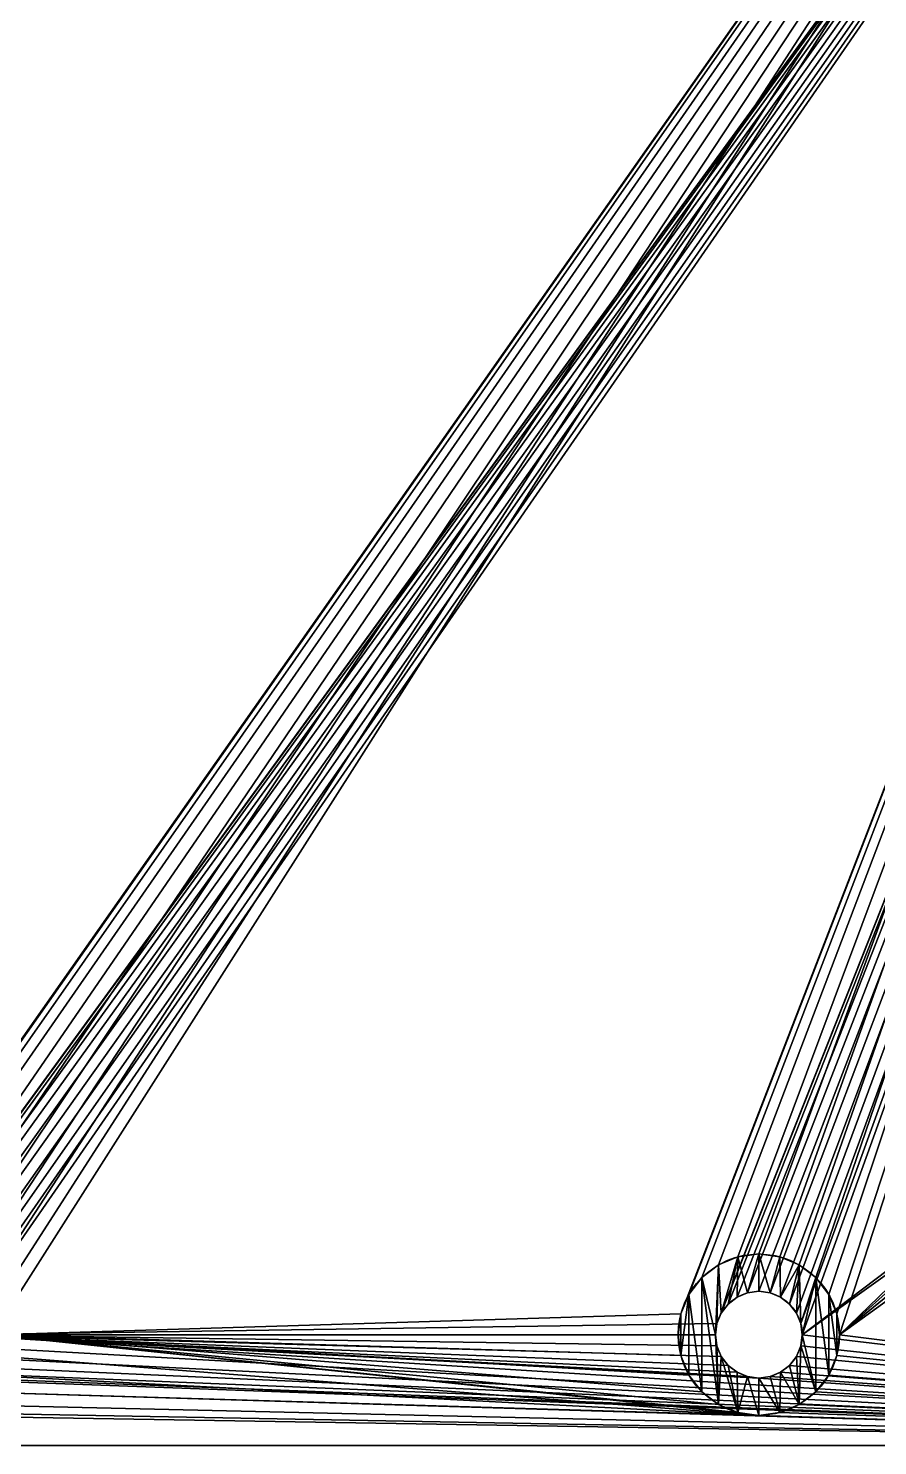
# Model space of a CAD drawing. Extents: x 0 to 178, y 0 to 140.
# Drawn here: x 93.8 to 135.9, y 0 to 70.2 of the extents above; entities that cross this region are included whole.
import ezdxf

# ---------------------------------------------------------------- set-up
doc = ezdxf.new("R2010")
doc.units = 0
doc.header["$LTSCALE"] = 25.4
doc.layers.get('0').update_dxf_attribs({"linetype": 'CONTINUOUS'})

# ---------------------------------------------------------------- blocks, each defined once
blk = doc.blocks.new('DIFFERENZA_13')
at = {"color": 0}
for p, q in [((128.965, 9.364), (128.965, 9.364, 3)), ((128.965, 9.364), (128.965, 9.364, 3)), ((130, 9.5), (130, 9.5, 3)), ((130, 9.5), (130, 9.5, 3)), ((131.035, 9.364), (131.035, 9.364, 3)), ((131.035, 9.364), (131.035, 9.364, 3)), ((128, 8.964), (128, 8.964, 3)), ((128, 8.964), (128, 8.964, 3)), ((132, 8.964), (132, 8.964, 3)), ((132, 8.964), (132, 8.964, 3)), ((127.172, 8.328), (127.172, 8.328, 3)), ((127.172, 8.328), (127.172, 8.328, 3)), ((132.828, 8.328), (132.828, 8.328, 3)), ((132.828, 8.328), (132.828, 8.328, 3)), ((126.536, 7.5), (126.536, 7.5, 3)), ((126.536, 7.5), (126.536, 7.5, 3)), ((128.48, 7.02, 3), (128.925, 7.362, 3)), ((128.48, 7.02, 3), (128.925, 7.362, 3)), ((128.925, 7.362, 3), (129.444, 7.577, 3)), ((128.925, 7.362, 3), (129.444, 7.577, 3)), ((128.925, 7.362, 6), (128.925, 7.362, 3)), ((128.925, 7.362, 6), (128.925, 7.362, 3)), ((129.444, 7.577, 3), (130, 7.65, 3)), ((129.444, 7.577, 3), (130, 7.65, 3)), ((129.444, 7.577, 6), (129.444, 7.577, 3)), ((129.444, 7.577, 6), (129.444, 7.577, 3)), ((130, 7.65, 6), (130, 7.65, 3)), ((130, 7.65, 6), (130, 7.65, 3)), ((130, 7.65, 3), (130.556, 7.577, 3)), ((130, 7.65, 3), (130.556, 7.577, 3)), ((130.556, 7.577, 6), (130.556, 7.577, 3)), ((130.556, 7.577, 3), (131.075, 7.362, 3)), ((130.556, 7.577, 6), (130.556, 7.577, 3)), ((130.556, 7.577, 3), (131.075, 7.362, 3)), ((131.075, 7.362, 6), (131.075, 7.362, 3)), ((131.075, 7.362, 3), (131.52, 7.02, 3)), ((131.075, 7.362, 6), (131.075, 7.362, 3)), ((131.075, 7.362, 3), (131.52, 7.02, 3)), ((133.464, 7.5), (133.464, 7.5, 3)), ((133.464, 7.5), (133.464, 7.5, 3)), ((126.136, 6.535), (126.136, 6.535, 3)), ((126.136, 6.535), (126.136, 6.535, 3)), ((127.923, 6.056, 3), (128.138, 6.575, 3)), ((127.923, 6.056, 3), (128.138, 6.575, 3)), ((128.138, 6.575, 3), (128.48, 7.02, 3)), ((128.138, 6.575, 3), (128.48, 7.02, 3)), ((128.138, 6.575, 6), (128.138, 6.575, 3)), ((128.138, 6.575, 6), (128.138, 6.575, 3)), ((128.48, 7.02, 6), (128.48, 7.02, 3)), ((128.48, 7.02, 6), (128.48, 7.02, 3)), ((131.52, 7.02, 6), (131.52, 7.02, 3)), ((131.52, 7.02, 6), (131.52, 7.02, 3)), ((131.52, 7.02, 3), (131.862, 6.575, 3)), ((131.52, 7.02, 3), (131.862, 6.575, 3)), ((131.862, 6.575, 6), (131.862, 6.575, 3)), ((131.862, 6.575, 6), (131.862, 6.575, 3)), ((131.862, 6.575, 3), (132.077, 6.056, 3)), ((131.862, 6.575, 3), (132.077, 6.056, 3)), ((133.864, 6.535), (133.864, 6.535, 3)), ((133.864, 6.535), (133.864, 6.535, 3)), ((127.85, 5.5, 3), (127.923, 6.056, 3)), ((127.85, 5.5, 3), (127.923, 6.056, 3)), ((127.923, 6.056, 6), (127.923, 6.056, 3)), ((127.923, 6.056, 6), (127.923, 6.056, 3)), ((132.077, 6.056, 6), (132.077, 6.056, 3)), ((132.077, 6.056, 3), (132.15, 5.5, 3)), ((132.077, 6.056, 6), (132.077, 6.056, 3)), ((132.077, 6.056, 3), (132.15, 5.5, 3)), ((126, 5.5), (126, 5.5, 3)), ((126, 5.5), (126, 5.5, 3)), ((127.85, 5.5, 6), (127.85, 5.5, 3)), ((127.923, 4.944, 3), (127.85, 5.5, 3)), ((127.85, 5.5, 6), (127.85, 5.5, 3)), ((127.923, 4.944, 3), (127.85, 5.5, 3)), ((127.923, 4.944, 6), (127.923, 4.944, 3)), ((128.138, 4.425, 3), (127.923, 4.944, 3)), ((127.923, 4.944, 6), (127.923, 4.944, 3)), ((128.138, 4.425, 3), (127.923, 4.944, 3)), ((132.077, 4.944, 3), (131.862, 4.425, 3)), ((132.077, 4.944, 3), (131.862, 4.425, 3)), ((132.15, 5.5, 3), (132.077, 4.944, 3)), ((132.15, 5.5, 3), (132.077, 4.944, 3)), ((132.077, 4.944, 6), (132.077, 4.944, 3)), ((132.077, 4.944, 6), (132.077, 4.944, 3)), ((132.15, 5.5, 6), (132.15, 5.5, 3)), ((132.15, 5.5, 6), (132.15, 5.5, 3)), ((134, 5.5), (134, 5.5, 3)), ((134, 5.5), (134, 5.5, 3)), ((126.136, 4.465), (126.136, 4.465, 3)), ((126.136, 4.465), (126.136, 4.465, 3)), ((128.138, 4.425, 6), (128.138, 4.425, 3)), ((128.48, 3.98, 3), (128.138, 4.425, 3)), ((128.138, 4.425, 6), (128.138, 4.425, 3)), ((128.48, 3.98, 3), (128.138, 4.425, 3)), ((131.862, 4.425, 3), (131.52, 3.98, 3)), ((131.862, 4.425, 3), (131.52, 3.98, 3)), ((131.862, 4.425, 6), (131.862, 4.425, 3)), ((131.862, 4.425, 6), (131.862, 4.425, 3)), ((133.864, 4.465), (133.864, 4.465, 3)), ((133.864, 4.465), (133.864, 4.465, 3)), ((128.925, 3.638, 3), (128.48, 3.98, 3)), ((128.48, 3.98, 6), (128.48, 3.98, 3)), ((128.48, 3.98, 6), (128.48, 3.98, 3)), ((128.925, 3.638, 3), (128.48, 3.98, 3)), ((129.444, 3.423, 3), (128.925, 3.638, 3)), ((128.925, 3.638, 6), (128.925, 3.638, 3)), ((128.925, 3.638, 6), (128.925, 3.638, 3)), ((129.444, 3.423, 3), (128.925, 3.638, 3)), ((131.075, 3.638, 3), (130.556, 3.423, 3)), ((131.075, 3.638, 3), (130.556, 3.423, 3)), ((131.52, 3.98, 3), (131.075, 3.638, 3)), ((131.52, 3.98, 3), (131.075, 3.638, 3)), ((131.075, 3.638, 6), (131.075, 3.638, 3)), ((131.075, 3.638, 6), (131.075, 3.638, 3)), ((131.52, 3.98, 6), (131.52, 3.98, 3)), ((131.52, 3.98, 6), (131.52, 3.98, 3)), ((126.536, 3.5), (126.536, 3.5, 3)), ((126.536, 3.5), (126.536, 3.5, 3)), ((130, 3.35, 3), (129.444, 3.423, 3)), ((129.444, 3.423, 6), (129.444, 3.423, 3)), ((129.444, 3.423, 6), (129.444, 3.423, 3)), ((130, 3.35, 3), (129.444, 3.423, 3)), ((130.556, 3.423, 3), (130, 3.35, 3)), ((130.556, 3.423, 3), (130, 3.35, 3)), ((130, 3.35, 6), (130, 3.35, 3)), ((130, 3.35, 6), (130, 3.35, 3)), ((130.556, 3.423, 6), (130.556, 3.423, 3)), ((130.556, 3.423, 6), (130.556, 3.423, 3)), ((133.464, 3.5), (133.464, 3.5, 3)), ((133.464, 3.5), (133.464, 3.5, 3)), ((127.172, 2.672), (127.172, 2.672, 3)), ((127.172, 2.672), (127.172, 2.672, 3)), ((132.828, 2.672), (132.828, 2.672, 3)), ((132.828, 2.672), (132.828, 2.672, 3)), ((128, 2.036), (128, 2.036, 3)), ((128, 2.036), (128, 2.036, 3)), ((128.965, 1.636), (128.965, 1.636, 3)), ((128.965, 1.636), (128.965, 1.636, 3)), ((130, 1.5), (130, 1.5, 3)), ((130, 1.5), (130, 1.5, 3)), ((131.035, 1.636), (131.035, 1.636, 3)), ((131.035, 1.636), (131.035, 1.636, 3)), ((132, 2.036), (132, 2.036, 3)), ((132, 2.036), (132, 2.036, 3)), ((0, 0, 6), (178, 0, 6)), ((0, 0), (178, 0)), ((0, 0, 6), (178, 0, 6)), ((0, 0), (178, 0))]:
    blk.add_line(p, q, dxfattribs=at)
for centre, radius in [((130, 5.5), 4), ((130, 5.5, 3), 4), ((130, 5.5), 4), ((130, 5.5, 3), 4), ((130, 5.5), 4), ((130, 5.5, 3), 4), ((130, 5.5), 4), ((130, 5.5, 3), 4), ((130, 5.5, 3), 4), ((130, 5.5), 4), ((130, 5.5, 3), 4), ((130, 5.5), 4), ((130, 5.5, 3), 4), ((130, 5.5), 4), ((130, 5.5, 3), 4), ((130, 5.5), 4), ((130, 5.5, 3), 4), ((130, 5.5), 4), ((130, 5.5, 3), 4), ((130, 5.5), 4), ((130, 5.5, 3), 4), ((130, 5.5), 4), ((130, 5.5, 3), 4), ((130, 5.5), 4), ((130, 5.5, 3), 4), ((130, 5.5), 4), ((130, 5.5, 3), 4), ((130, 5.5), 4), ((130, 5.5, 3), 4), ((130, 5.5), 4), ((130, 5.5, 3), 4), ((130, 5.5), 4), ((130, 5.5, 3), 4), ((130, 5.5), 4), ((130, 5.5, 3), 4), ((130, 5.5), 4), ((130, 5.5, 3), 4), ((130, 5.5), 4), ((130, 5.5, 3), 4), ((130, 5.5), 4), ((130, 5.5, 3), 4), ((130, 5.5), 4), ((130, 5.5, 3), 4), ((130, 5.5), 4), ((130, 5.5, 3), 4), ((130, 5.5), 4), ((130, 5.5, 3), 4), ((130, 5.5), 4), ((130, 5.5, 3), 4), ((130, 5.5), 4), ((130, 5.5, 6), 2.15), ((130, 5.5, 6), 2.15), ((130, 5.5, 6), 2.15), ((130, 5.5, 6), 2.15), ((130, 5.5, 6), 2.15), ((130, 5.5, 6), 2.15), ((130, 5.5, 6), 2.15), ((130, 5.5, 6), 2.15), ((130, 5.5, 6), 2.15), ((130, 5.5, 6), 2.15), ((130, 5.5, 6), 2.15), ((130, 5.5, 6), 2.15), ((130, 5.5, 6), 2.15), ((130, 5.5, 6), 2.15), ((130, 5.5, 6), 2.15), ((130, 5.5, 6), 2.15), ((130, 5.5, 6), 2.15), ((130, 5.5, 6), 2.15), ((130, 5.5, 6), 2.15), ((130, 5.5, 6), 2.15), ((130, 5.5, 6), 2.15), ((130, 5.5, 6), 2.15), ((130, 5.5, 6), 2.15), ((130, 5.5, 6), 2.15), ((130, 5.5, 6), 2.15)]:
    blk.add_circle(centre, radius, dxfattribs=at)
mesh = blk.add_polyface(dxfattribs=at)
corners = [(0, 140.5), (16.79, 52.2), (0, 0), (17.639, 54.25), (18.99, 56.01), (20.75, 57.361), (178, 140.5), (16.5, 50), (22.8, 58.21), (25, 58.5), (27.2, 58.21), (29.25, 57.361), (31.01, 56.01), (32.361, 54.25), (33.21, 52.2), (33.5, 50), (84.536, 7.5), (84.136, 6.535), (84, 5.5), (85.172, 8.328), (86, 8.964), (86.965, 9.364), (88, 9.5), (89.035, 9.364), (90, 8.964), (90.828, 8.328), (91.464, 7.5), (91.864, 6.535), (92, 5.5), (126.136, 6.535), (126, 5.5), (126.536, 7.5), (127.172, 8.328), (128, 8.964), (128.965, 9.364), (130, 9.5), (131.035, 9.364), (132, 8.964), (132.828, 8.328), (133.464, 7.5), (133.864, 6.535), (134, 5.5), (162.79, 33.3), (162.5, 31.1), (163.639, 35.35), (164.99, 37.11), (166.75, 38.461), (168.8, 39.31), (171, 39.6), (178, 39.6), (88, 1.5), (178, 0), (86.965, 1.636), (86, 2.036), (20.75, 42.639), (18.99, 43.99), (17.639, 45.75), (16.79, 47.8), (22.8, 41.79), (25, 41.5), (27.2, 41.79), (29.25, 42.639), (31.01, 43.99), (85.172, 2.672), (32.361, 45.75), (33.21, 47.8), (84.536, 3.5), (84.136, 4.465), (89.035, 1.636), (90, 2.036), (90.828, 2.672), (130, 1.5), (91.464, 3.5), (91.864, 4.465), (128.965, 1.636), (128, 2.036), (127.172, 2.672), (126.536, 3.5), (126.136, 4.465), (131.035, 1.636), (132, 2.036), (132.828, 2.672), (133.464, 3.5), (133.864, 4.465), (163.639, 26.85), (162.79, 28.9), (164.99, 25.09), (166.75, 23.739), (168.8, 22.89), (171, 22.6), (178, 22.6)]
mesh.append_faces([[corners[k] for k in face] for face in [(48, 6, 49), (51, 89, 90)]], dxfattribs={"vtx0": -1, "color": 0})
mesh.append_faces([[corners[k] for k in face] for face in [(0, 1, 2), (1, 0, 3), (3, 0, 4), (4, 0, 5), (5, 6, 8), (8, 6, 9), (9, 6, 10), (10, 6, 11), (11, 6, 12), (12, 6, 13), (13, 6, 14), (14, 6, 15), (16, 6, 19), (19, 6, 20), (20, 6, 21), (21, 6, 22), (22, 6, 23), (23, 6, 24), (24, 6, 25), (25, 6, 26), (26, 6, 27), (27, 6, 28), (29, 6, 31), (31, 6, 32), (32, 6, 33), (33, 6, 34), (34, 6, 35), (35, 6, 36), (36, 6, 37), (37, 6, 38), (38, 6, 39), (39, 6, 40), (40, 6, 41), (42, 6, 44), (44, 6, 45), (45, 6, 46), (46, 6, 47), (47, 6, 48), (2, 50, 51), (50, 2, 52), (52, 2, 53), (54, 2, 55), (55, 2, 56), (56, 2, 57), (57, 2, 7), (53, 62, 63), (63, 15, 66), (66, 15, 67), (67, 15, 18), (71, 28, 74), (74, 28, 75), (75, 28, 76), (76, 28, 77), (77, 28, 78), (78, 28, 30), (84, 41, 85), (85, 41, 43)]], dxfattribs={"vtx0": -1, "vtx1": -1, "color": 0})
mesh.append_faces([[corners[k] for k in face] for face in [(15, 6, 16), (28, 6, 29), (41, 6, 42), (53, 2, 54), (51, 70, 71), (51, 41, 84)]], dxfattribs={"vtx0": -1, "vtx1": -1, "vtx2": -1, "color": 0})
mesh.append_faces([[corners[k] for k in face] for face in [(5, 0, 6), (2, 1, 7), (15, 16, 17), (15, 17, 18), (28, 29, 30), (41, 42, 43), (53, 54, 58), (53, 58, 59), (53, 59, 60), (53, 60, 61), (53, 61, 62), (63, 62, 64), (63, 64, 65), (63, 65, 15), (51, 50, 68), (51, 68, 69), (51, 69, 70), (71, 70, 72), (71, 72, 73), (71, 73, 28), (51, 71, 79), (51, 79, 80), (51, 80, 81), (51, 81, 82), (51, 82, 83), (51, 83, 41), (51, 84, 86), (51, 86, 87), (51, 87, 88), (51, 88, 89)]], dxfattribs={"vtx0": -1, "vtx2": -1, "color": 0})
mesh = blk.add_polyface(dxfattribs=at)
corners = [(0, 0, 6), (21.136, 48.965, 6), (0, 132.5, 6), (21.536, 48, 6), (22.172, 47.172, 6), (23, 46.536, 6), (86.925, 3.638, 6), (87.444, 3.423, 6), (88, 3.35, 6), (178, 0, 6), (21, 50, 6), (23.965, 46.136, 6), (25, 46, 6), (26.035, 46.136, 6), (27, 46.536, 6), (27.828, 47.172, 6), (28.464, 48, 6), (86.48, 3.98, 6), (28.864, 48.965, 6), (29, 50, 6), (86.138, 4.425, 6), (85.923, 4.944, 6), (85.85, 5.5, 6), (88.556, 3.423, 6), (89.075, 3.638, 6), (89.52, 3.98, 6), (89.862, 4.425, 6), (90.077, 4.944, 6), (90.15, 5.5, 6), (130, 3.35, 6), (129.444, 3.423, 6), (128.925, 3.638, 6), (128.48, 3.98, 6), (128.138, 4.425, 6), (127.923, 4.944, 6), (127.85, 5.5, 6), (130.556, 3.423, 6), (131.075, 3.638, 6), (131.52, 3.98, 6), (131.862, 4.425, 6), (132.077, 4.944, 6), (132.15, 5.5, 6), (166.17, 29.806, 6), (166, 31.1, 6), (166.67, 28.6, 6), (167.464, 27.564, 6), (168.5, 26.77, 6), (169.706, 26.27, 6), (171, 26.1, 6), (178, 26.1, 6), (23, 53.464, 6), (178, 132.5, 6), (22.172, 52.828, 6), (21.536, 52, 6), (21.136, 51.035, 6), (23.965, 53.864, 6), (25, 54, 6), (26.035, 53.864, 6), (27, 53.464, 6), (27.828, 52.828, 6), (28.464, 52, 6), (28.864, 51.035, 6), (86.138, 6.575, 6), (85.923, 6.056, 6), (86.48, 7.02, 6), (86.925, 7.362, 6), (87.444, 7.577, 6), (88, 7.65, 6), (88.556, 7.577, 6), (89.075, 7.362, 6), (89.52, 7.02, 6), (89.862, 6.575, 6), (90.077, 6.056, 6), (127.923, 6.056, 6), (128.138, 6.575, 6), (128.48, 7.02, 6), (128.925, 7.362, 6), (129.444, 7.577, 6), (130, 7.65, 6), (130.556, 7.577, 6), (131.075, 7.362, 6), (131.52, 7.02, 6), (131.862, 6.575, 6), (132.077, 6.056, 6), (166.17, 32.394, 6), (166.67, 33.6, 6), (167.464, 34.636, 6), (168.5, 35.43, 6), (169.706, 35.93, 6), (171, 36.1, 6), (178, 36.1, 6)]
mesh.append_faces([[corners[k] for k in face] for face in [(48, 9, 49), (51, 89, 90)]], dxfattribs={"vtx0": -1, "color": 0})
mesh.append_faces([[corners[k] for k in face] for face in [(0, 1, 2), (1, 0, 3), (3, 0, 4), (4, 0, 5), (6, 0, 7), (7, 0, 8), (5, 6, 11), (11, 6, 12), (12, 6, 13), (13, 6, 14), (14, 6, 15), (15, 6, 16), (16, 17, 18), (18, 17, 19), (8, 9, 23), (23, 9, 24), (24, 9, 25), (25, 9, 26), (26, 9, 27), (27, 9, 28), (29, 9, 36), (36, 9, 37), (37, 9, 38), (38, 9, 39), (39, 9, 40), (40, 9, 41), (42, 9, 44), (44, 9, 45), (45, 9, 46), (46, 9, 47), (47, 9, 48), (2, 50, 51), (50, 2, 52), (52, 2, 53), (53, 2, 54), (54, 2, 10), (62, 19, 63), (63, 19, 22), (73, 28, 35)]], dxfattribs={"vtx0": -1, "vtx1": -1, "color": 0})
mesh.append_faces([[corners[k] for k in face] for face in [(5, 0, 6), (28, 9, 29), (41, 9, 42), (51, 19, 62), (51, 28, 73), (51, 41, 43)]], dxfattribs={"vtx0": -1, "vtx1": -1, "vtx2": -1, "color": 0})
mesh.append_faces([[corners[k] for k in face] for face in [(8, 0, 9), (2, 1, 10), (16, 6, 17), (19, 17, 20), (19, 20, 21), (19, 21, 22), (28, 29, 30), (28, 30, 31), (28, 31, 32), (28, 32, 33), (28, 33, 34), (28, 34, 35), (41, 42, 43), (51, 50, 55), (51, 55, 56), (51, 56, 57), (51, 57, 58), (51, 58, 59), (51, 59, 60), (51, 60, 61), (51, 61, 19), (51, 62, 64), (51, 64, 65), (51, 65, 66), (51, 66, 67), (51, 67, 68), (51, 68, 69), (51, 69, 70), (51, 70, 71), (51, 71, 72), (51, 72, 28), (51, 73, 74), (51, 74, 75), (51, 75, 76), (51, 76, 77), (51, 77, 78), (51, 78, 79), (51, 79, 80), (51, 80, 81), (51, 81, 82), (51, 82, 83), (51, 83, 41), (51, 43, 84), (51, 84, 85), (51, 85, 86), (51, 86, 87), (51, 87, 88), (51, 88, 89)]], dxfattribs={"vtx0": -1, "vtx2": -1, "color": 0})
mesh = blk.add_polyface(dxfattribs=at)
corners = [(128, 8.964, 3), (127.85, 5.5, 3), (127.172, 8.328, 3), (127.923, 6.056, 3), (128.138, 6.575, 3), (128.965, 9.364, 3), (128.48, 7.02, 3), (128.925, 7.362, 3), (129.444, 7.577, 3), (130, 9.5, 3), (130, 7.65, 3), (130.556, 7.577, 3), (131.035, 9.364, 3), (131.075, 7.362, 3), (132, 8.964, 3), (131.52, 7.02, 3), (131.862, 6.575, 3), (132.077, 6.056, 3), (132.828, 8.328, 3), (132.15, 5.5, 3), (132.828, 2.672, 3), (133.464, 3.5, 3), (133.464, 7.5, 3), (133.864, 4.465, 3), (133.864, 6.535, 3), (134, 5.5, 3), (126.136, 6.535, 3), (126.136, 4.465, 3), (126, 5.5, 3), (126.536, 7.5, 3), (126.536, 3.5, 3), (127.172, 2.672, 3), (128, 2.036, 3), (127.923, 4.944, 3), (128.138, 4.425, 3), (128.965, 1.636, 3), (128.48, 3.98, 3), (128.925, 3.638, 3), (129.444, 3.423, 3), (130, 1.5, 3), (130, 3.35, 3), (131.035, 1.636, 3), (130.556, 3.423, 3), (131.075, 3.638, 3), (132, 2.036, 3), (131.52, 3.98, 3), (131.862, 4.425, 3), (132.077, 4.944, 3)]
mesh.append_faces([[corners[k] for k in face] for face in [(23, 24, 25), (26, 27, 28)]], dxfattribs={"vtx0": -1, "color": 0})
mesh.append_faces([[corners[k] for k in face] for face in [(0, 1, 2), (1, 0, 3), (3, 0, 4), (4, 5, 6), (6, 5, 7), (7, 5, 8), (8, 9, 10), (10, 9, 11), (11, 12, 13), (13, 14, 15), (15, 14, 16), (16, 14, 17), (17, 18, 19), (20, 18, 21), (21, 22, 23), (27, 29, 30), (30, 29, 31), (31, 2, 32), (32, 34, 35), (35, 38, 39), (39, 40, 41), (41, 43, 44), (44, 47, 20)]], dxfattribs={"vtx0": -1, "vtx1": -1, "color": 0})
mesh.append_faces([[corners[k] for k in face] for face in [(19, 18, 20), (32, 2, 1)]], dxfattribs={"vtx0": -1, "vtx1": -1, "vtx2": -1, "color": 0})
mesh.append_faces([[corners[k] for k in face] for face in [(4, 0, 5), (8, 5, 9), (11, 9, 12), (13, 12, 14), (17, 14, 18), (21, 18, 22), (23, 22, 24), (27, 26, 29), (31, 29, 2), (32, 1, 33), (32, 33, 34), (35, 34, 36), (35, 36, 37), (35, 37, 38), (39, 38, 40), (41, 40, 42), (41, 42, 43), (44, 43, 45), (44, 45, 46), (44, 46, 47), (20, 47, 19)]], dxfattribs={"vtx0": -1, "vtx2": -1, "color": 0})
mesh = blk.add_polyface(dxfattribs=at)
corners = [(128.965, 9.364, 3), (128, 8.964), (128.965, 9.364), (128, 8.964, 3)]
mesh.append_faces([[corners[k] for k in face] for face in [(0, 1, 2), (1, 0, 3)]], dxfattribs={"vtx0": -1, "color": 0})
mesh = blk.add_polyface(dxfattribs=at)
corners = [(130, 9.5, 3), (128.965, 9.364), (130, 9.5), (128.965, 9.364, 3)]
mesh.append_faces([[corners[k] for k in face] for face in [(0, 1, 2), (1, 0, 3)]], dxfattribs={"vtx0": -1, "color": 0})
mesh = blk.add_polyface(dxfattribs=at)
corners = [(131.035, 9.364, 3), (130, 9.5), (131.035, 9.364), (130, 9.5, 3)]
mesh.append_faces([[corners[k] for k in face] for face in [(0, 1, 2), (1, 0, 3)]], dxfattribs={"vtx0": -1, "color": 0})
mesh = blk.add_polyface(dxfattribs=at)
corners = [(132, 8.964, 3), (131.035, 9.364), (132, 8.964), (131.035, 9.364, 3)]
mesh.append_faces([[corners[k] for k in face] for face in [(0, 1, 2), (1, 0, 3)]], dxfattribs={"vtx0": -1, "color": 0})
mesh = blk.add_polyface(dxfattribs=at)
corners = [(128, 8.964, 3), (127.172, 8.328), (128, 8.964), (127.172, 8.328, 3)]
mesh.append_faces([[corners[k] for k in face] for face in [(0, 1, 2), (1, 0, 3)]], dxfattribs={"vtx0": -1, "color": 0})
mesh = blk.add_polyface(dxfattribs=at)
corners = [(132.828, 8.328, 3), (132, 8.964), (132.828, 8.328), (132, 8.964, 3)]
mesh.append_faces([[corners[k] for k in face] for face in [(0, 1, 2), (1, 0, 3)]], dxfattribs={"vtx0": -1, "color": 0})
mesh = blk.add_polyface(dxfattribs=at)
corners = [(126.536, 7.5), (127.172, 8.328, 3), (126.536, 7.5, 3), (127.172, 8.328)]
mesh.append_faces([[corners[k] for k in face] for face in [(0, 1, 2), (1, 0, 3)]], dxfattribs={"vtx0": -1, "color": 0})
mesh = blk.add_polyface(dxfattribs=at)
corners = [(132.828, 8.328, 3), (133.464, 7.5), (133.464, 7.5, 3), (132.828, 8.328)]
mesh.append_faces([[corners[k] for k in face] for face in [(0, 1, 2), (1, 0, 3)]], dxfattribs={"vtx0": -1, "color": 0})
mesh = blk.add_polyface(dxfattribs=at)
corners = [(126.136, 6.535), (126.536, 7.5, 3), (126.136, 6.535, 3), (126.536, 7.5)]
mesh.append_faces([[corners[k] for k in face] for face in [(0, 1, 2), (1, 0, 3)]], dxfattribs={"vtx0": -1, "color": 0})
mesh = blk.add_polyface(dxfattribs=at)
corners = [(128.925, 7.362, 6), (128.48, 7.02, 3), (128.925, 7.362, 3), (128.48, 7.02, 6)]
mesh.append_faces([[corners[k] for k in face] for face in [(0, 1, 2), (1, 0, 3)]], dxfattribs={"vtx0": -1, "color": 0})
mesh = blk.add_polyface(dxfattribs=at)
corners = [(129.444, 7.577, 6), (128.925, 7.362, 3), (129.444, 7.577, 3), (128.925, 7.362, 6)]
mesh.append_faces([[corners[k] for k in face] for face in [(0, 1, 2), (1, 0, 3)]], dxfattribs={"vtx0": -1, "color": 0})
mesh = blk.add_polyface(dxfattribs=at)
corners = [(130, 7.65, 6), (129.444, 7.577, 3), (130, 7.65, 3), (129.444, 7.577, 6)]
mesh.append_faces([[corners[k] for k in face] for face in [(0, 1, 2), (1, 0, 3)]], dxfattribs={"vtx0": -1, "color": 0})
mesh = blk.add_polyface(dxfattribs=at)
corners = [(130.556, 7.577, 6), (130, 7.65, 3), (130.556, 7.577, 3), (130, 7.65, 6)]
mesh.append_faces([[corners[k] for k in face] for face in [(0, 1, 2), (1, 0, 3)]], dxfattribs={"vtx0": -1, "color": 0})
mesh = blk.add_polyface(dxfattribs=at)
corners = [(131.075, 7.362, 6), (130.556, 7.577, 3), (131.075, 7.362, 3), (130.556, 7.577, 6)]
mesh.append_faces([[corners[k] for k in face] for face in [(0, 1, 2), (1, 0, 3)]], dxfattribs={"vtx0": -1, "color": 0})
mesh = blk.add_polyface(dxfattribs=at)
corners = [(131.52, 7.02, 6), (131.075, 7.362, 3), (131.52, 7.02, 3), (131.075, 7.362, 6)]
mesh.append_faces([[corners[k] for k in face] for face in [(0, 1, 2), (1, 0, 3)]], dxfattribs={"vtx0": -1, "color": 0})
mesh = blk.add_polyface(dxfattribs=at)
corners = [(133.464, 7.5, 3), (133.864, 6.535), (133.864, 6.535, 3), (133.464, 7.5)]
mesh.append_faces([[corners[k] for k in face] for face in [(0, 1, 2), (1, 0, 3)]], dxfattribs={"vtx0": -1, "color": 0})
mesh = blk.add_polyface(dxfattribs=at)
corners = [(126.136, 6.535), (126, 5.5, 3), (126, 5.5), (126.136, 6.535, 3)]
mesh.append_faces([[corners[k] for k in face] for face in [(0, 1, 2), (1, 0, 3)]], dxfattribs={"vtx0": -1, "color": 0})
mesh = blk.add_polyface(dxfattribs=at)
corners = [(127.923, 6.056, 3), (128.138, 6.575, 6), (127.923, 6.056, 6), (128.138, 6.575, 3)]
mesh.append_faces([[corners[k] for k in face] for face in [(0, 1, 2), (1, 0, 3)]], dxfattribs={"vtx0": -1, "color": 0})
mesh = blk.add_polyface(dxfattribs=at)
corners = [(128.138, 6.575, 3), (128.48, 7.02, 6), (128.138, 6.575, 6), (128.48, 7.02, 3)]
mesh.append_faces([[corners[k] for k in face] for face in [(0, 1, 2), (1, 0, 3)]], dxfattribs={"vtx0": -1, "color": 0})
mesh = blk.add_polyface(dxfattribs=at)
corners = [(131.52, 7.02, 6), (131.862, 6.575, 3), (131.862, 6.575, 6), (131.52, 7.02, 3)]
mesh.append_faces([[corners[k] for k in face] for face in [(0, 1, 2), (1, 0, 3)]], dxfattribs={"vtx0": -1, "color": 0})
mesh = blk.add_polyface(dxfattribs=at)
corners = [(132.077, 6.056, 6), (131.862, 6.575, 3), (132.077, 6.056, 3), (131.862, 6.575, 6)]
mesh.append_faces([[corners[k] for k in face] for face in [(0, 1, 2), (1, 0, 3)]], dxfattribs={"vtx0": -1, "color": 0})
mesh = blk.add_polyface(dxfattribs=at)
corners = [(133.864, 6.535, 3), (134, 5.5), (134, 5.5, 3), (133.864, 6.535)]
mesh.append_faces([[corners[k] for k in face] for face in [(0, 1, 2), (1, 0, 3)]], dxfattribs={"vtx0": -1, "color": 0})
mesh = blk.add_polyface(dxfattribs=at)
corners = [(127.85, 5.5, 3), (127.923, 6.056, 6), (127.85, 5.5, 6), (127.923, 6.056, 3)]
mesh.append_faces([[corners[k] for k in face] for face in [(0, 1, 2), (1, 0, 3)]], dxfattribs={"vtx0": -1, "color": 0})
mesh = blk.add_polyface(dxfattribs=at)
corners = [(132.077, 6.056, 6), (132.15, 5.5, 3), (132.15, 5.5, 6), (132.077, 6.056, 3)]
mesh.append_faces([[corners[k] for k in face] for face in [(0, 1, 2), (1, 0, 3)]], dxfattribs={"vtx0": -1, "color": 0})
mesh = blk.add_polyface(dxfattribs=at)
corners = [(126.136, 4.465), (126, 5.5, 3), (126.136, 4.465, 3), (126, 5.5)]
mesh.append_faces([[corners[k] for k in face] for face in [(0, 1, 2), (1, 0, 3)]], dxfattribs={"vtx0": -1, "color": 0})
mesh = blk.add_polyface(dxfattribs=at)
corners = [(127.923, 4.944, 3), (127.85, 5.5, 6), (127.923, 4.944, 6), (127.85, 5.5, 3)]
mesh.append_faces([[corners[k] for k in face] for face in [(0, 1, 2), (1, 0, 3)]], dxfattribs={"vtx0": -1, "color": 0})
mesh = blk.add_polyface(dxfattribs=at)
corners = [(128.138, 4.425, 3), (127.923, 4.944, 6), (128.138, 4.425, 6), (127.923, 4.944, 3)]
mesh.append_faces([[corners[k] for k in face] for face in [(0, 1, 2), (1, 0, 3)]], dxfattribs={"vtx0": -1, "color": 0})
mesh = blk.add_polyface(dxfattribs=at)
corners = [(132.077, 4.944, 6), (131.862, 4.425, 3), (131.862, 4.425, 6), (132.077, 4.944, 3)]
mesh.append_faces([[corners[k] for k in face] for face in [(0, 1, 2), (1, 0, 3)]], dxfattribs={"vtx0": -1, "color": 0})
mesh = blk.add_polyface(dxfattribs=at)
corners = [(132.15, 5.5, 6), (132.077, 4.944, 3), (132.077, 4.944, 6), (132.15, 5.5, 3)]
mesh.append_faces([[corners[k] for k in face] for face in [(0, 1, 2), (1, 0, 3)]], dxfattribs={"vtx0": -1, "color": 0})
mesh = blk.add_polyface(dxfattribs=at)
corners = [(133.864, 4.465, 3), (134, 5.5), (133.864, 4.465), (134, 5.5, 3)]
mesh.append_faces([[corners[k] for k in face] for face in [(0, 1, 2), (1, 0, 3)]], dxfattribs={"vtx0": -1, "color": 0})
mesh = blk.add_polyface(dxfattribs=at)
corners = [(126.536, 3.5), (126.136, 4.465, 3), (126.536, 3.5, 3), (126.136, 4.465)]
mesh.append_faces([[corners[k] for k in face] for face in [(0, 1, 2), (1, 0, 3)]], dxfattribs={"vtx0": -1, "color": 0})
mesh = blk.add_polyface(dxfattribs=at)
corners = [(128.138, 4.425, 3), (128.48, 3.98, 6), (128.48, 3.98, 3), (128.138, 4.425, 6)]
mesh.append_faces([[corners[k] for k in face] for face in [(0, 1, 2), (1, 0, 3)]], dxfattribs={"vtx0": -1, "color": 0})
mesh = blk.add_polyface(dxfattribs=at)
corners = [(131.862, 4.425, 6), (131.52, 3.98, 3), (131.52, 3.98, 6), (131.862, 4.425, 3)]
mesh.append_faces([[corners[k] for k in face] for face in [(0, 1, 2), (1, 0, 3)]], dxfattribs={"vtx0": -1, "color": 0})
mesh = blk.add_polyface(dxfattribs=at)
corners = [(133.864, 4.465, 3), (133.464, 3.5), (133.464, 3.5, 3), (133.864, 4.465)]
mesh.append_faces([[corners[k] for k in face] for face in [(0, 1, 2), (1, 0, 3)]], dxfattribs={"vtx0": -1, "color": 0})
mesh = blk.add_polyface(dxfattribs=at)
corners = [(128.48, 3.98, 6), (128.925, 3.638, 3), (128.48, 3.98, 3), (128.925, 3.638, 6)]
mesh.append_faces([[corners[k] for k in face] for face in [(0, 1, 2), (1, 0, 3)]], dxfattribs={"vtx0": -1, "color": 0})
mesh = blk.add_polyface(dxfattribs=at)
corners = [(128.925, 3.638, 6), (129.444, 3.423, 3), (128.925, 3.638, 3), (129.444, 3.423, 6)]
mesh.append_faces([[corners[k] for k in face] for face in [(0, 1, 2), (1, 0, 3)]], dxfattribs={"vtx0": -1, "color": 0})
mesh = blk.add_polyface(dxfattribs=at)
corners = [(130.556, 3.423, 3), (131.075, 3.638, 6), (131.075, 3.638, 3), (130.556, 3.423, 6)]
mesh.append_faces([[corners[k] for k in face] for face in [(0, 1, 2), (1, 0, 3)]], dxfattribs={"vtx0": -1, "color": 0})
mesh = blk.add_polyface(dxfattribs=at)
corners = [(131.075, 3.638, 6), (131.52, 3.98, 3), (131.075, 3.638, 3), (131.52, 3.98, 6)]
mesh.append_faces([[corners[k] for k in face] for face in [(0, 1, 2), (1, 0, 3)]], dxfattribs={"vtx0": -1, "color": 0})
mesh = blk.add_polyface(dxfattribs=at)
corners = [(127.172, 2.672), (126.536, 3.5, 3), (127.172, 2.672, 3), (126.536, 3.5)]
mesh.append_faces([[corners[k] for k in face] for face in [(0, 1, 2), (1, 0, 3)]], dxfattribs={"vtx0": -1, "color": 0})
mesh = blk.add_polyface(dxfattribs=at)
corners = [(129.444, 3.423, 6), (130, 3.35, 3), (129.444, 3.423, 3), (130, 3.35, 6)]
mesh.append_faces([[corners[k] for k in face] for face in [(0, 1, 2), (1, 0, 3)]], dxfattribs={"vtx0": -1, "color": 0})
mesh = blk.add_polyface(dxfattribs=at)
corners = [(130, 3.35, 6), (130.556, 3.423, 3), (130, 3.35, 3), (130.556, 3.423, 6)]
mesh.append_faces([[corners[k] for k in face] for face in [(0, 1, 2), (1, 0, 3)]], dxfattribs={"vtx0": -1, "color": 0})
mesh = blk.add_polyface(dxfattribs=at)
corners = [(133.464, 3.5, 3), (132.828, 2.672), (132.828, 2.672, 3), (133.464, 3.5)]
mesh.append_faces([[corners[k] for k in face] for face in [(0, 1, 2), (1, 0, 3)]], dxfattribs={"vtx0": -1, "color": 0})
mesh = blk.add_polyface(dxfattribs=at)
corners = [(127.172, 2.672, 3), (128, 2.036), (127.172, 2.672), (128, 2.036, 3)]
mesh.append_faces([[corners[k] for k in face] for face in [(0, 1, 2), (1, 0, 3)]], dxfattribs={"vtx0": -1, "color": 0})
mesh = blk.add_polyface(dxfattribs=at)
corners = [(132, 2.036, 3), (132.828, 2.672), (132, 2.036), (132.828, 2.672, 3)]
mesh.append_faces([[corners[k] for k in face] for face in [(0, 1, 2), (1, 0, 3)]], dxfattribs={"vtx0": -1, "color": 0})
mesh = blk.add_polyface(dxfattribs=at)
corners = [(128, 2.036, 3), (128.965, 1.636), (128, 2.036), (128.965, 1.636, 3)]
mesh.append_faces([[corners[k] for k in face] for face in [(0, 1, 2), (1, 0, 3)]], dxfattribs={"vtx0": -1, "color": 0})
mesh = blk.add_polyface(dxfattribs=at)
corners = [(128.965, 1.636, 3), (130, 1.5), (128.965, 1.636), (130, 1.5, 3)]
mesh.append_faces([[corners[k] for k in face] for face in [(0, 1, 2), (1, 0, 3)]], dxfattribs={"vtx0": -1, "color": 0})
mesh = blk.add_polyface(dxfattribs=at)
corners = [(130, 1.5, 3), (131.035, 1.636), (130, 1.5), (131.035, 1.636, 3)]
mesh.append_faces([[corners[k] for k in face] for face in [(0, 1, 2), (1, 0, 3)]], dxfattribs={"vtx0": -1, "color": 0})
mesh = blk.add_polyface(dxfattribs=at)
corners = [(131.035, 1.636, 3), (132, 2.036), (131.035, 1.636), (132, 2.036, 3)]
mesh.append_faces([[corners[k] for k in face] for face in [(0, 1, 2), (1, 0, 3)]], dxfattribs={"vtx0": -1, "color": 0})
mesh = blk.add_polyface(dxfattribs=at)
corners = [(178, 0, 6), (0, 0), (178, 0), (0, 0, 6)]
mesh.append_faces([[corners[k] for k in face] for face in [(0, 1, 2), (1, 0, 3)]], dxfattribs={"vtx0": -1, "color": 0})

msp = doc.modelspace()

# ---------------------------------------------------------------- block references
at = {"color": 0}
msp.add_blockref('DIFFERENZA_13', (0, 0), dxfattribs=at)

doc.saveas('drawing.dxf')
